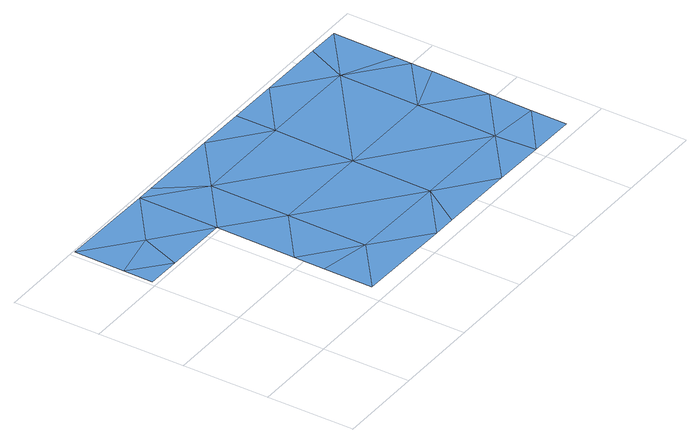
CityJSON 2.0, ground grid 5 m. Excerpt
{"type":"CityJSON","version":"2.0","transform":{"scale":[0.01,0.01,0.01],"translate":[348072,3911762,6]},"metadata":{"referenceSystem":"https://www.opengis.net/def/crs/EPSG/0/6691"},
"CityObjects":{
"waterbody1":{"type":"WaterBody","attributes":{"name":"7","class":"1140","function":"1","WaterBodyRiverFloodingRiskAttribute.description":"4","WaterBodyRiverFloodingRiskAttribute.rankOrg":"1","WaterBodyRiverFloodingRiskAttribute.adminType":"2","WaterBodyRiverFloodingRiskAttribute.scale":"L2"},"geometry":[{"type":"MultiSurface","lod":"1","boundaries":[[[0,1,2]],[[1,3,2]],[[4,5,6]],[[4,7,5]],[[4,8,7]],[[8,4,9]],[[10,9,4]],[[6,5,11]],[[5,7,12]],[[4,6,13]],[[0,2,14]],[[15,14,2]],[[15,16,14]],[[17,7,8]],[[18,8,9]],[[8,18,19]],[[17,8,19]],[[20,21,22]],[[11,5,23]],[[20,22,24]],[[12,2,3]],[[23,22,21]],[[25,17,19]],[[1,26,3]],[[7,2,12]],[[2,7,15]],[[15,7,17]],[[17,27,15]],[[25,28,17]],[[29,30,31]],[[32,17,28]],[[17,32,27]],[[27,16,15]],[[5,22,23]],[[22,5,12]],[[26,1,33]],[[12,24,22]],[[4,13,10]],[[3,24,12]],[[26,31,3]],[[26,29,31]],[[33,29,26]],[[34,10,13]]]}]}
},
"vertices":[
[700,1481,7],[603,1482,6],[883,1247,6],[595,1020,7],[2004,303,15],[1436,313,11],[1716,77,14],[1443,775,11],[2011,765,18],[2292,529,16],[2287,276,16],[1282,84,12],[875,784,8],[2019,72,14],[1171,1473,10],[1451,1237,14],[1452,1468,13],[2019,1227,19],[2297,867,18],[2299,992,18],[584,379,10],[580,96,11],[868,322,11],[1148,86,11],[587,558,9],[2301,1085,19],[315,1256,6],[1739,1463,16],[2307,1454,19],[30,1201,6],[27,1030,6],[226,1027,6],[2123,1457,18],[35,1492,6],[2284,67,15]
]}
